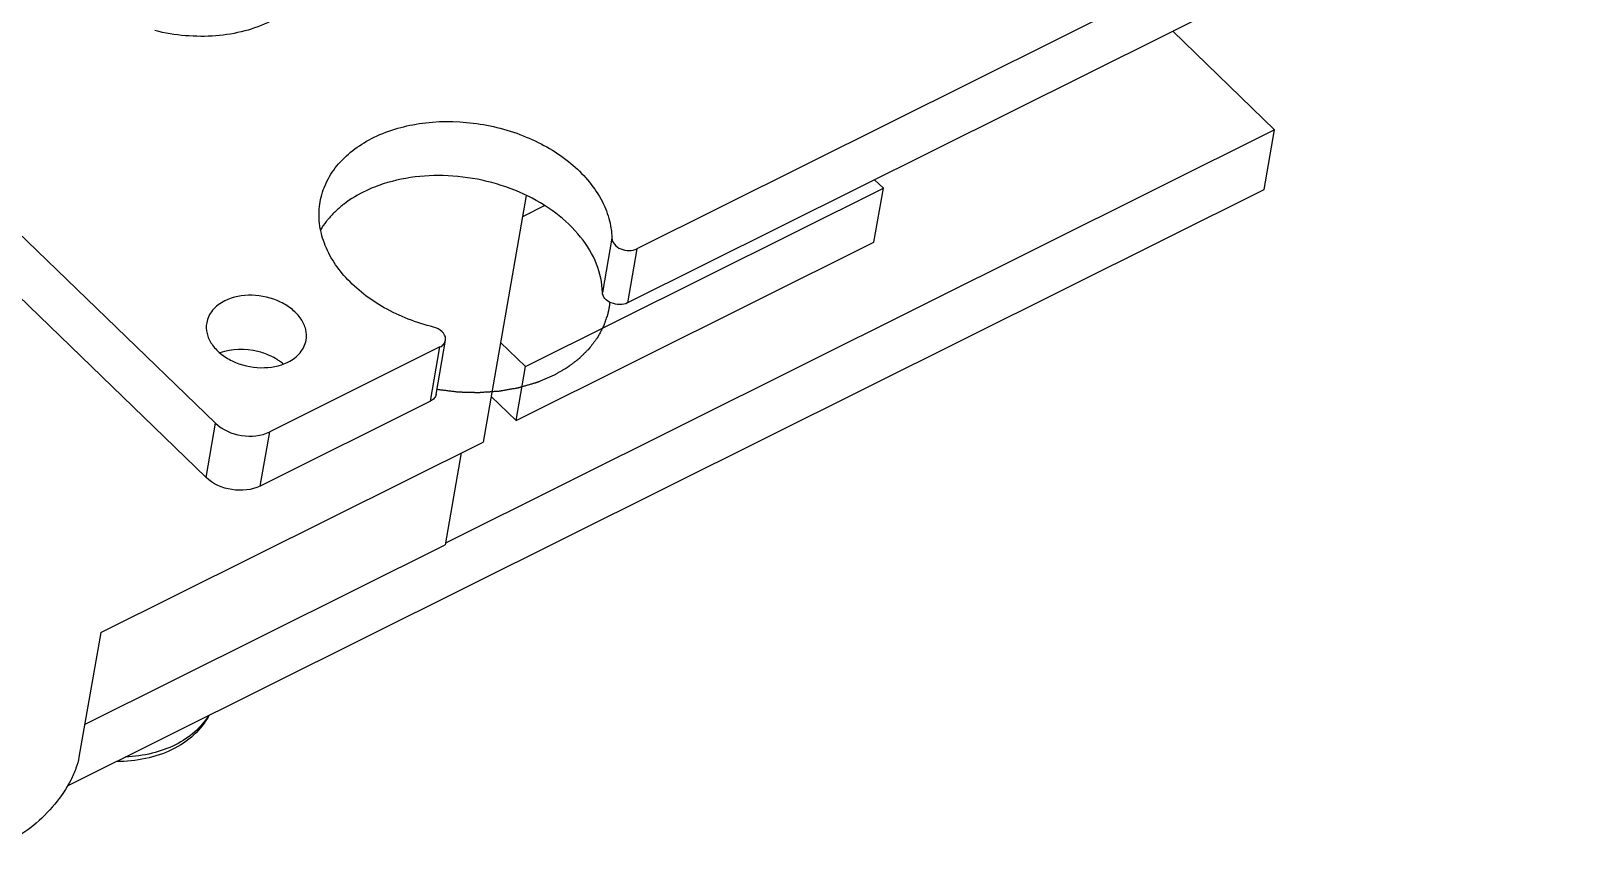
# Model space of a CAD drawing. Extents: x 0 to 297, y 0 to 210.
# Drawn here: x 231.14 to 245.08, y 59.62 to 66.92 of the extents above; entities that cross this region are included whole.
import ezdxf

# ---------------------------------------------------------------- set-up
doc = ezdxf.new("R2010")
doc.units = 0
doc.header["$LTSCALE"] = 16.335
doc.layers.get('0').update_dxf_attribs({"linetype": 'CONTINUOUS'})
doc.layers.add('06___PRT_ALL_SURFS', color=7, linetype='CONTINUOUS')

msp = doc.modelspace()

# ---------------------------------------------------------------- linework, layer by layer
at = {"color": 7, "linetype": 'CONTINUOUS'}
for p, q in [((274.408, 83.797), (236.601, 64.96)), ((274.323, 83.309), (236.516, 64.472)), ((232.801, 63.388), (219.194, 76.538)), ((232.716, 62.9), (219.109, 76.05)), ((241.43, 66.92), (242.349, 66.031)), ((242.349, 66.031), (234.875, 62.307)), ((242.255, 65.495), (242.349, 66.031)), ((231.468, 60.12), (242.255, 65.495)), ((235.603, 65.441), (235.214, 63.218)), ((238.736, 65.019), (238.822, 65.506)), ((235.511, 63.412), (238.736, 65.019)), ((236.375, 65.055), (236.289, 64.567)), ((236.601, 64.96), (236.516, 64.472)), ((234.825, 64.075), (233.29, 63.31)), ((234.74, 63.587), (234.825, 64.075)), ((234.79, 63.648), (234.875, 64.136)), ((235.511, 63.412), (235.596, 63.899)), ((235.286, 63.629), (235.511, 63.412)), ((234.74, 63.587), (233.204, 62.822)), ((232.716, 62.9), (232.801, 63.388)), ((231.767, 61.501), (235.214, 63.218)), ((233.204, 62.822), (233.29, 63.31)), ((235.017, 63.12), (234.872, 62.293)), ((231.622, 60.674), (234.872, 62.293)), ((231.767, 61.501), (231.571, 60.379))]:
    msp.add_line(p, q, dxfattribs=at)
for centre, radius, start, end in [((234.47, 64.681), 0.851, 133.3743, 139.769), ((234.527, 64.62), 0.935, 127.3552, 133.3605), ((234.806, 64.148), 0.0702, 350.1758, 0.7135), ((233.104, 63.556), 0.478, 49.801, 54.8101)]:
    msp.add_arc(centre, radius, start, end, dxfattribs=at)
for points, knots in [([(233.297, 67.01), (233.223, 66.973), (233.062, 66.914), (232.802, 66.872), (232.529, 66.873), (232.346, 66.904), (232.256, 66.926)], [0, 0, 0, 0, 0.233131, 0.480942, 0.738643, 1, 1, 1, 1]), ([(233.745, 65.383), (233.755, 65.441), (233.792, 65.557), (233.929, 65.772), (234.213, 65.984), (234.646, 66.112), (235.13, 66.114), (235.603, 65.991), (236.007, 65.759), (236.251, 65.483), (236.354, 65.239), (236.373, 65.115), (236.375, 65.055)], [0, 0, 0, 0, 0.051314, 0.104341, 0.219677, 0.350437, 0.492055, 0.635532, 0.77119, 0.892348, 0.947585, 1, 1, 1, 1]), ([(236.289, 64.567), (236.287, 64.654), (236.248, 64.835), (236.097, 65.082), (235.87, 65.296), (235.479, 65.524), (234.912, 65.66), (234.442, 65.598), (234.234, 65.516)], [0, 0, 0, 0, 0.10155, 0.211882, 0.332978, 0.463711, 0.738131, 1, 1, 1, 1]), ([(234.234, 65.516), (234.209, 65.506), (234.113, 65.464), (234.022, 65.41), (233.96, 65.363)], [0, 0, 0, 0, 0.259348, 1, 1, 1, 1]), ([(234.768, 64.254), (234.613, 64.293), (234.323, 64.404), (233.97, 64.671), (233.783, 64.963), (233.73, 65.207), (233.735, 65.326), (233.745, 65.383)], [0, 0, 0, 0, 0.287845, 0.55311, 0.787459, 0.895421, 1, 1, 1, 1]), ([(233.82, 65.231), (233.813, 65.223), (233.787, 65.191), (233.764, 65.157), (233.748, 65.13)], [0, 0, 0, 0, 0.253423, 1, 1, 1, 1]), ([(236.375, 65.055), (236.375, 65.036), (236.395, 64.993), (236.455, 64.954), (236.529, 64.94), (236.58, 64.949), (236.601, 64.96)], [0, 0, 0, 0, 0.211067, 0.465107, 0.74151, 1, 1, 1, 1]), ([(232.885, 64.49), (232.843, 64.47), (232.77, 64.417), (232.729, 64.334), (232.722, 64.293)], [0, 0, 0, 0, 0.527869, 1, 1, 1, 1]), ([(233.618, 64.136), (233.624, 64.168), (233.621, 64.236), (233.575, 64.333), (233.495, 64.418), (233.35, 64.508), (233.136, 64.559), (232.959, 64.528), (232.885, 64.49)], [0, 0, 0, 0, 0.100581, 0.208945, 0.329114, 0.460578, 0.738578, 1, 1, 1, 1]), ([(236.516, 64.472), (236.494, 64.461), (236.443, 64.452), (236.37, 64.467), (236.31, 64.505), (236.29, 64.548), (236.289, 64.567)], [0, 0, 0, 0, 0.25849, 0.534893, 0.788933, 1, 1, 1, 1]), ([(232.722, 64.293), (232.716, 64.262), (232.719, 64.193), (232.765, 64.096), (232.845, 64.011), (232.989, 63.921), (233.204, 63.871), (233.381, 63.902), (233.455, 63.939)], [0, 0, 0, 0, 0.100581, 0.208945, 0.329114, 0.460578, 0.738578, 1, 1, 1, 1]), ([(234.876, 64.149), (234.876, 64.172), (234.846, 64.224), (234.796, 64.247), (234.768, 64.254)], [0, 0, 0, 0, 0.447915, 1, 1, 1, 1]), ([(233.293, 63.996), (233.257, 64.013), (233.113, 64.062), (232.948, 64.06), (232.842, 64.021)], [0, 0, 0, 0, 0.256055, 1, 1, 1, 1]), ([(233.455, 63.939), (233.497, 63.96), (233.57, 64.012), (233.611, 64.095), (233.618, 64.136)], [0, 0, 0, 0, 0.527869, 1, 1, 1, 1]), ([(234.825, 64.075), (234.838, 64.081), (234.86, 64.098), (234.873, 64.123), (234.875, 64.136)], [0, 0, 0, 0, 0.527565, 1, 1, 1, 1]), ([(233.38, 63.946), (233.373, 63.951), (233.345, 63.97), (233.316, 63.986), (233.293, 63.996)], [0, 0, 0, 0, 0.245016, 1, 1, 1, 1]), ([(234.79, 63.648), (234.788, 63.635), (234.775, 63.61), (234.752, 63.593), (234.74, 63.587)], [0, 0, 0, 0, 0.472435, 1, 1, 1, 1]), ([(232.801, 63.388), (232.863, 63.328), (233.031, 63.255), (233.213, 63.272), (233.29, 63.31)], [0, 0, 0, 0, 0.502059, 1, 1, 1, 1]), ([(233.204, 62.822), (233.128, 62.784), (232.945, 62.767), (232.778, 62.84), (232.716, 62.9)], [0, 0, 0, 0, 0.497941, 1, 1, 1, 1]), ([(232.745, 60.756), (232.709, 60.69), (232.611, 60.567), (232.41, 60.435), (232.169, 60.355), (231.996, 60.338), (231.908, 60.339)], [0, 0, 0, 0, 0.229053, 0.470975, 0.728668, 1, 1, 1, 1]), ([(232.738, 60.752), (232.705, 60.698), (232.617, 60.595), (232.44, 60.48), (232.226, 60.405), (232.071, 60.383), (231.99, 60.38)], [0, 0, 0, 0, 0.220453, 0.460478, 0.721485, 1, 1, 1, 1]), ([(231.571, 60.379), (231.565, 60.344), (231.545, 60.273), (231.479, 60.127), (231.356, 59.946), (231.17, 59.76), (231.023, 59.66), (230.947, 59.622)], [0, 0, 0, 0, 0.103068, 0.218693, 0.47682, 0.747591, 1, 1, 1, 1])]:
    msp.add_open_spline(points, degree=3, knots=knots, dxfattribs=at)
at = {"color": 5, "linetype": 'CONTINUOUS'}
for points, knots in [([(236.356, 64.479), (236.355, 64.474), (236.355, 64.469), (236.354, 64.463), (236.353, 64.458), (236.353, 64.453), (236.352, 64.446), (236.351, 64.44), (236.35, 64.434), (236.349, 64.427), (236.348, 64.421), (236.347, 64.415), (236.345, 64.408), (236.344, 64.403), (236.343, 64.399), (236.343, 64.396), (236.342, 64.394), (236.342, 64.393), (236.342, 64.392), (236.342, 64.39), (236.341, 64.388), (236.34, 64.385), (236.339, 64.38), (236.338, 64.377), (236.338, 64.374)], [0, 0, 0, 0, 0.125, 0.15625, 0.1875, 0.25, 0.3125, 0.375, 0.4375, 0.5, 0.5625, 0.625, 0.6875, 0.75, 0.78125, 0.8125, 0.828125, 0.835938, 0.84375, 0.859375, 0.875, 0.90625, 0.9375, 1, 1, 1, 1]), ([(236.338, 64.374), (236.335, 64.368), (236.331, 64.354), (236.324, 64.334), (236.318, 64.317), (236.314, 64.303), (236.31, 64.293), (236.307, 64.285), (236.305, 64.278), (236.303, 64.273), (236.302, 64.27), (236.302, 64.268), (236.301, 64.266), (236.301, 64.266), (236.3, 64.265), (236.3, 64.264), (236.299, 64.262), (236.298, 64.26), (236.296, 64.257), (236.294, 64.253), (236.291, 64.248), (236.288, 64.241), (236.282, 64.229), (236.273, 64.213), (236.264, 64.196), (236.258, 64.185), (236.254, 64.178), (236.252, 64.173), (236.249, 64.169), (236.248, 64.165), (236.246, 64.163), (236.246, 64.162), (236.245, 64.161), (236.245, 64.16), (236.244, 64.159), (236.243, 64.158), (236.242, 64.156), (236.239, 64.153), (236.236, 64.149), (236.232, 64.143), (236.226, 64.135), (236.219, 64.126), (236.212, 64.116), (236.205, 64.107), (236.198, 64.098), (236.191, 64.088), (236.185, 64.081), (236.181, 64.075), (236.178, 64.071), (236.175, 64.068), (236.174, 64.065), (236.172, 64.063), (236.171, 64.062), (236.171, 64.061), (236.17, 64.061), (236.17, 64.06), (236.169, 64.059), (236.168, 64.058), (236.166, 64.056), (236.164, 64.054), (236.161, 64.051), (236.157, 64.048), (236.152, 64.042), (236.144, 64.035), (236.136, 64.027), (236.127, 64.018), (236.119, 64.01), (236.11, 64.001), (236.102, 63.993), (236.095, 63.986), (236.089, 63.98), (236.085, 63.976), (236.082, 63.974), (236.081, 63.972), (236.079, 63.971), (236.079, 63.97), (236.078, 63.969), (236.077, 63.968), (236.075, 63.967), (236.073, 63.966), (236.07, 63.963), (236.066, 63.96), (236.061, 63.956), (236.054, 63.951), (236.042, 63.942), (236.025, 63.93), (236.009, 63.917), (235.997, 63.908), (235.99, 63.903), (235.985, 63.899), (235.981, 63.896), (235.978, 63.894), (235.976, 63.892), (235.974, 63.891), (235.973, 63.89), (235.972, 63.889), (235.971, 63.889), (235.97, 63.888), (235.967, 63.886), (235.963, 63.884), (235.958, 63.881), (235.951, 63.877), (235.941, 63.871), (235.929, 63.865), (235.914, 63.856), (235.894, 63.844), (235.871, 63.831), (235.855, 63.822), (235.847, 63.818)], [0, 0, 0, 0, 0.03125, 0.0625, 0.09375, 0.109375, 0.125, 0.140625, 0.148438, 0.15625, 0.160156, 0.164062, 0.166016, 0.166992, 0.167969, 0.169922, 0.171875, 0.175781, 0.179688, 0.1875, 0.195312, 0.203125, 0.21875, 0.25, 0.28125, 0.296875, 0.304688, 0.3125, 0.320312, 0.324219, 0.328125, 0.330078, 0.332031, 0.333008, 0.333984, 0.335938, 0.339844, 0.34375, 0.351562, 0.359375, 0.375, 0.390625, 0.40625, 0.421875, 0.4375, 0.453125, 0.46875, 0.476562, 0.484375, 0.488281, 0.492188, 0.496094, 0.498047, 0.499023, 0.5, 0.500977, 0.501953, 0.503906, 0.507812, 0.511719, 0.515625, 0.523438, 0.53125, 0.546875, 0.5625, 0.578125, 0.59375, 0.609375, 0.625, 0.640625, 0.648438, 0.65625, 0.660156, 0.664062, 0.666016, 0.666992, 0.667969, 0.669922, 0.671875, 0.675781, 0.679688, 0.6875, 0.695312, 0.703125, 0.71875, 0.75, 0.78125, 0.796875, 0.804688, 0.8125, 0.820312, 0.824219, 0.828125, 0.830078, 0.832031, 0.833008, 0.833984, 0.835938, 0.839844, 0.84375, 0.851562, 0.859375, 0.875, 0.890625, 0.90625, 0.9375, 0.96875, 1, 1, 1, 1]), ([(235.847, 63.818), (235.838, 63.814), (235.819, 63.806), (235.796, 63.796), (235.777, 63.788), (235.763, 63.782), (235.749, 63.776), (235.735, 63.77), (235.723, 63.765), (235.714, 63.761), (235.708, 63.758), (235.703, 63.756), (235.7, 63.755), (235.698, 63.754), (235.697, 63.754), (235.695, 63.754), (235.694, 63.753), (235.691, 63.752), (235.688, 63.751), (235.683, 63.75), (235.676, 63.748), (235.668, 63.746), (235.658, 63.743), (235.64, 63.737), (235.613, 63.73), (235.587, 63.722), (235.569, 63.717), (235.559, 63.714), (235.551, 63.712), (235.544, 63.71), (235.539, 63.708), (235.536, 63.707), (235.533, 63.706), (235.531, 63.706), (235.53, 63.706), (235.529, 63.705), (235.526, 63.705), (235.523, 63.704), (235.518, 63.703), (235.511, 63.702), (235.5, 63.7), (235.486, 63.698), (235.47, 63.695), (235.454, 63.692), (235.438, 63.689), (235.422, 63.687), (235.405, 63.684), (235.392, 63.681), (235.381, 63.68), (235.374, 63.678), (235.369, 63.677), (235.365, 63.677), (235.361, 63.676), (235.359, 63.676), (235.358, 63.675), (235.357, 63.675), (235.356, 63.675), (235.354, 63.675), (235.352, 63.675), (235.348, 63.675), (235.344, 63.674), (235.338, 63.674), (235.331, 63.673), (235.319, 63.673), (235.305, 63.672), (235.287, 63.67), (235.27, 63.669), (235.253, 63.668), (235.235, 63.667), (235.218, 63.666), (235.204, 63.665), (235.192, 63.664), (235.185, 63.663), (235.179, 63.663), (235.176, 63.663), (235.173, 63.662), (235.172, 63.662), (235.17, 63.662), (235.168, 63.662), (235.165, 63.663), (235.162, 63.663), (235.156, 63.663), (235.149, 63.663), (235.14, 63.663), (235.129, 63.664), (235.109, 63.664), (235.08, 63.665), (235.051, 63.666), (235.031, 63.666), (235.02, 63.667), (235.011, 63.667), (235.004, 63.667), (234.998, 63.667), (234.995, 63.668), (234.992, 63.668), (234.99, 63.668), (234.989, 63.668), (234.987, 63.668), (234.985, 63.668), (234.981, 63.669), (234.975, 63.669), (234.967, 63.67), (234.956, 63.672), (234.941, 63.674), (234.923, 63.676), (234.899, 63.679), (234.869, 63.683), (234.833, 63.687), (234.809, 63.69), (234.797, 63.692)], [0, 0, 0, 0, 0.03125, 0.0625, 0.078125, 0.09375, 0.109375, 0.125, 0.140625, 0.148438, 0.15625, 0.160156, 0.164062, 0.166016, 0.166992, 0.167969, 0.169922, 0.171875, 0.175781, 0.179688, 0.1875, 0.195312, 0.203125, 0.21875, 0.25, 0.28125, 0.296875, 0.304688, 0.3125, 0.320312, 0.324219, 0.328125, 0.330078, 0.332031, 0.333008, 0.333984, 0.335938, 0.339844, 0.34375, 0.351562, 0.359375, 0.375, 0.390625, 0.40625, 0.421875, 0.4375, 0.453125, 0.46875, 0.476562, 0.484375, 0.488281, 0.492188, 0.496094, 0.498047, 0.499023, 0.5, 0.500977, 0.501953, 0.503906, 0.507812, 0.511719, 0.515625, 0.523438, 0.53125, 0.546875, 0.5625, 0.578125, 0.59375, 0.609375, 0.625, 0.640625, 0.648438, 0.65625, 0.660156, 0.664062, 0.666016, 0.666992, 0.667969, 0.669922, 0.671875, 0.675781, 0.679688, 0.6875, 0.695312, 0.703125, 0.71875, 0.75, 0.78125, 0.796875, 0.804688, 0.8125, 0.820312, 0.824219, 0.828125, 0.830078, 0.832031, 0.833008, 0.833984, 0.835938, 0.839844, 0.84375, 0.851562, 0.859375, 0.875, 0.890625, 0.90625, 0.9375, 0.96875, 1, 1, 1, 1])]:
    msp.add_open_spline(points, degree=3, knots=knots, dxfattribs=at)
at = {"layer": '06___PRT_ALL_SURFS', "color": 7, "linetype": 'CONTINUOUS'}
for p, q in [((238.822, 65.506), (238.743, 65.582)), ((235.596, 63.899), (238.822, 65.506)), ((235.77, 65.349), (235.57, 65.249)), ((235.371, 64.117), (235.596, 63.899))]:
    msp.add_line(p, q, dxfattribs=at)

doc.saveas('drawing.dxf')
